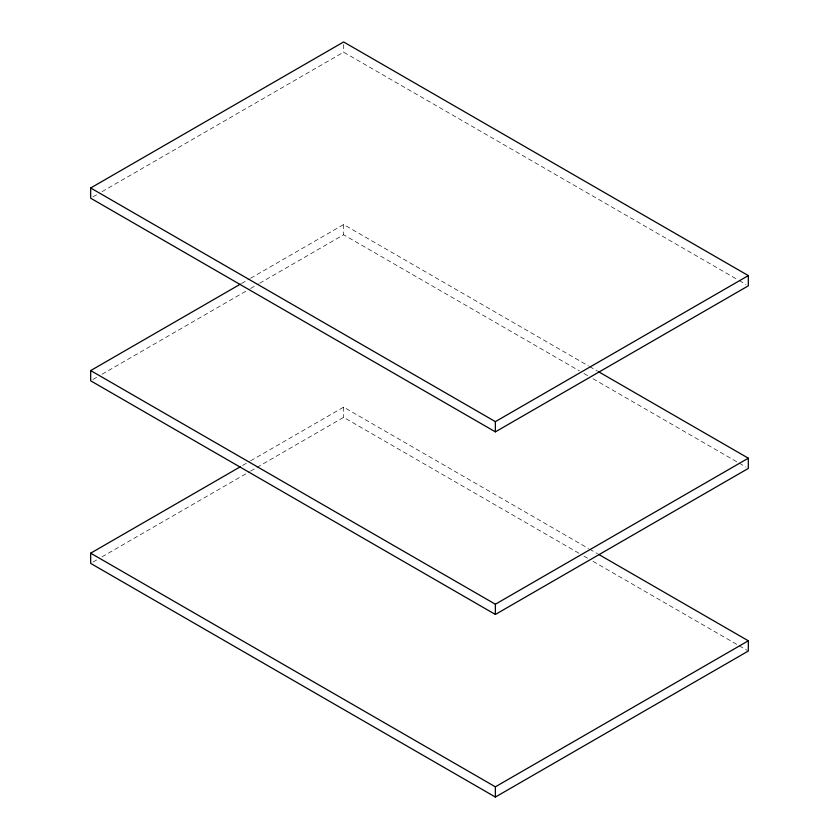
<?xml version="1.0" encoding="UTF-8"?>
<svg xmlns="http://www.w3.org/2000/svg" width="839" height="839" viewBox="0 0 839 839"><rect width="100%" height="100%" fill="white"/><g stroke="black" fill="none" stroke-linecap="round" stroke-linejoin="round"><path stroke-width="0.63" stroke-dasharray="4.2 3.15" d="M92.951 196.892L97.481 194.281M102.022 191.659L343.623 52.175L738.121 279.932M241.538 283.488L249.477 278.894M250.609 278.244L343.623 224.548L588.485 365.919M92.951 379.49L97.481 376.868M102.022 374.257L249.477 289.119M250.609 288.469L258.548 283.886M259.681 283.225L343.623 234.773L579.413 370.901M242.67 465.425L249.477 461.492M250.609 460.842L343.623 407.146L588.485 548.507M92.951 562.088L97.481 559.466M102.022 556.844L249.477 471.717M250.609 471.067L343.623 417.361L579.413 553.499M739.253 280.593L746.049 284.515M589.618 366.57L597.546 371.153M583.944 373.523L588.485 376.134M593.016 378.756L738.121 462.53M739.253 463.18L746.049 467.113M589.618 549.167L597.546 553.75M583.944 556.121L588.485 558.732M593.016 561.354L738.121 645.128M739.253 645.778L747.182 650.361M343.623 44.509L343.623 52.175M343.623 224.548L343.623 234.773M343.623 407.146L343.623 417.361"/><path stroke-width="1.26" d="M90.675 187.978L343.623 41.95L748.325 275.601L748.325 285.826L495.377 431.854L90.675 198.203L90.675 187.978L495.377 421.639L748.325 275.601M598.679 371.803L748.325 458.199L748.325 468.424L495.377 614.452L90.675 380.801L90.675 370.576L240.405 284.138M598.679 554.401L748.325 640.797L748.325 651.022L495.377 797.05L90.675 563.399L90.675 553.174L240.405 466.736M90.675 370.576L495.377 604.227L748.325 458.199M90.675 553.174L495.377 786.825L748.325 640.797M495.377 421.639L495.377 431.854M495.377 604.227L495.377 614.452M495.377 786.825L495.377 797.05"/></g></svg>
